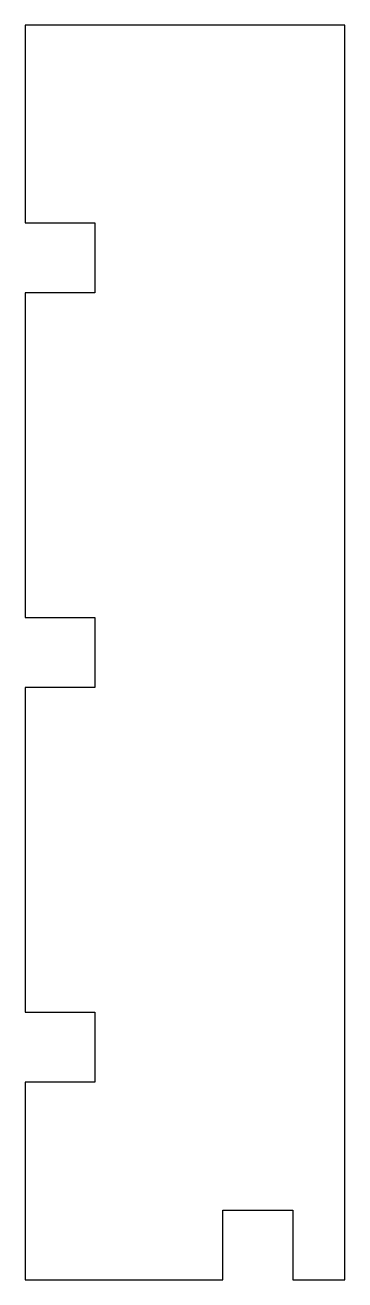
# Model space of a CAD drawing. Header units: millimetres. Extents: x 0 to 275, y 0 to 1079.
import ezdxf

# ---------------------------------------------------------------- set-up
doc = ezdxf.new("R2010")
doc.units = ezdxf.units.MM
doc.layers.add('CUT', color=7, linetype='CONTINUOUS')

msp = doc.modelspace()

# ---------------------------------------------------------------- linework, layer by layer
at = {"layer": 'CUT'}
msp.add_lwpolyline([(0, 0), (170, 0), (170, 60), (230, 60), (230, 0), (274.7475, 0), (274.7475, 1078.61), (0, 1078.61), (0, 908.61), (60, 908.61), (60, 848.61), (0, 848.61), (0, 569.305), (60, 569.305), (60, 509.305), (0, 509.305), (0, 230), (60, 230), (60, 170), (0, 170)], close=True, dxfattribs=at)

doc.saveas('drawing.dxf')
